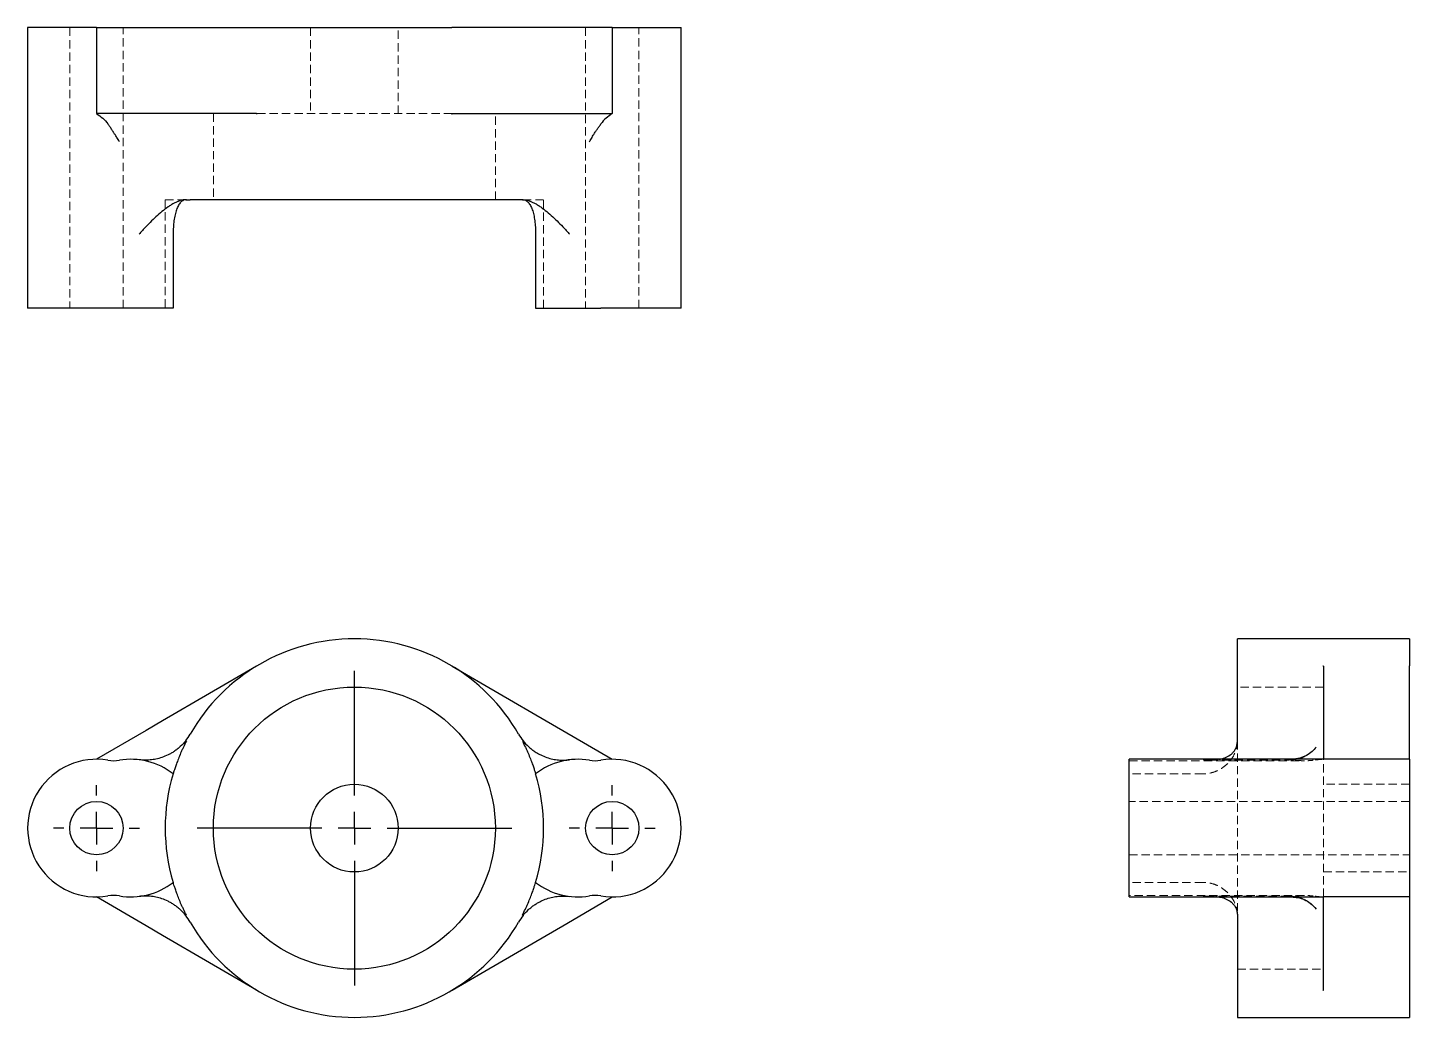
# Model space of a CAD drawing. Header units: millimetres. Extents: x 33 to 244, y 28 to 179.
import ezdxf

# ---------------------------------------------------------------- set-up
doc = ezdxf.new("R2010")
doc.units = ezdxf.units.MM
doc.linetypes.add('HIDDEN', pattern=[1.905, 1.27, -0.635])
doc.layers.add('10', color=7, linetype='Continuous')

# ---------------------------------------------------------------- blocks, each defined once
blk = doc.blocks.new('SW_CENTERMARKSYMBOL_0')
at = {"layer": '10', "color": 0}
for p, q in [((0, 5), (0, 6.58)), ((0, 0), (0, 2.5)), ((-5, 0), (-6.58, 0)), ((0, 0), (-2.5, 0)), ((0, 0), (0, -2.5)), ((0, 0), (2.5, 0)), ((5, 0), (6.58, 0)), ((0, -5), (0, -6.58))]:
    blk.add_line(p, q, dxfattribs=at)
blk = doc.blocks.new('SW_CENTERMARKSYMBOL_1')
at = {"layer": '10', "color": 0}
for p, q in [((0, 5), (0, 24.08)), ((0, 0), (0, 2.5)), ((-5, 0), (-24.08, 0)), ((0, 0), (-2.5, 0)), ((0, 0), (0, -2.5)), ((0, 0), (2.5, 0)), ((5, 0), (24.08, 0)), ((0, -5), (0, -24.08))]:
    blk.add_line(p, q, dxfattribs=at)
blk = doc.blocks.new('SW_CENTERMARKSYMBOL_2')
at = {"layer": '10', "color": 0}
for p, q in [((0, 5), (0, 6.58)), ((0, 0), (0, 2.5)), ((-5, 0), (-6.58, 0)), ((0, 0), (-2.5, 0)), ((0, 0), (0, -2.5)), ((0, 0), (2.5, 0)), ((5, 0), (6.58, 0)), ((0, -5), (0, -6.58))]:
    blk.add_line(p, q, dxfattribs=at)

msp = doc.modelspace()

# ---------------------------------------------------------------- linework, layer by layer
at = {"color": 7, "linetype": 'Continuous', "lineweight": 25}
for p, q in [((33, 179.45), (33, 136.55)), ((43.53, 179.45), (33, 179.45)), ((43.53, 179.45), (43.53, 166.29)), ((43.53, 179.45), (68.07, 179.45)), ((68.07, 179.45), (97.93, 179.45)), ((122.47, 179.45), (97.93, 179.45)), ((122.47, 179.45), (122.47, 166.29)), ((122.47, 179.45), (133, 179.45)), ((133, 136.55), (133, 179.45)), ((51.12, 166.29), (43.53, 166.29)), ((53.63, 166.29), (51.12, 166.29)), ((68.04, 166.29), (53.63, 166.29)), ((97.96, 166.29), (112.37, 166.29)), ((112.37, 166.29), (114.88, 166.29)), ((114.88, 166.29), (122.47, 166.29)), ((57.19, 153.13), (57.87, 153.13)), ((108.13, 153.13), (57.87, 153.13)), ((108.81, 153.13), (108.13, 153.13)), ((55.27, 147.87), (55.27, 136.55)), ((110.73, 147.87), (110.73, 136.55)), ((45.28, 136.55), (33, 136.55)), ((47.04, 136.55), (45.28, 136.55)), ((55.27, 136.55), (47.04, 136.55)), ((110.73, 136.55), (118.96, 136.55)), ((118.96, 136.55), (120.72, 136.55)), ((133, 136.55), (120.72, 136.55)), ((244.45, 85.95), (218.13, 85.95)), ((218.13, 71.37), (218.13, 85.95)), ((244.45, 85.95), (244.45, 81.8)), ((68.04, 81.78), (53.63, 73.41)), ((97.96, 81.78), (112.37, 73.41)), ((231.29, 81.78), (231.29, 73.41)), ((244.45, 67.53), (244.45, 81.8)), ((51.12, 71.94), (43.53, 67.53)), ((53.63, 73.41), (51.12, 71.94)), ((112.37, 73.41), (114.88, 71.94)), ((114.88, 71.94), (122.47, 67.53)), ((231.29, 73.41), (231.29, 71.94)), ((231.29, 71.94), (231.29, 67.53)), ((218.13, 70.37), (218.13, 71.37)), ((231.29, 67.53), (201.55, 67.53)), ((201.55, 46.47), (201.55, 67.53)), ((244.45, 67.53), (231.29, 67.53)), ((244.45, 67.53), (244.45, 46.47)), ((51.12, 42.06), (43.53, 46.47)), ((114.88, 42.06), (122.47, 46.47)), ((201.55, 46.47), (231.29, 46.47)), ((244.45, 46.47), (231.29, 46.47)), ((231.29, 42.06), (231.29, 46.47)), ((244.45, 46.47), (244.45, 32.2)), ((218.13, 43.63), (218.13, 42.63)), ((218.13, 42.63), (218.13, 28.05)), ((53.63, 40.59), (51.12, 42.06)), ((68.04, 32.22), (53.63, 40.59)), ((97.96, 32.22), (112.37, 40.59)), ((112.37, 40.59), (114.88, 42.06)), ((231.29, 40.59), (231.29, 42.06)), ((231.29, 32.22), (231.29, 40.59)), ((244.45, 32.2), (244.45, 28.05)), ((218.13, 28.05), (244.45, 28.05))]:
    msp.add_line(p, q, dxfattribs=at)
at = {"color": 7, "linetype": 'HIDDEN', "lineweight": 18}
for p, q in [((39.45, 179.45), (39.45, 136.55)), ((47.61, 136.55), (47.61, 179.45)), ((76.29, 179.45), (76.29, 166.29)), ((89.71, 166.29), (89.71, 179.45)), ((118.39, 179.45), (118.39, 136.55)), ((126.55, 136.55), (126.55, 179.45)), ((61.42, 166.29), (61.42, 153.13)), ((97.96, 166.29), (68.04, 166.29)), ((104.58, 153.13), (104.58, 166.29)), ((54.05, 153.13), (57.19, 153.13)), ((54.05, 153.13), (54.05, 136.55)), ((108.81, 153.13), (111.95, 153.13)), ((111.95, 136.55), (111.95, 153.13)), ((231.29, 78.58), (218.13, 78.58)), ((218.13, 70.37), (218.13, 70.31)), ((218.13, 70.31), (218.13, 43.69)), ((230.14, 69.32), (230.18, 69.36)), ((201.55, 67.31), (228.42, 67.31)), ((213.89, 67.39), (226.07, 67.39)), ((226.38, 67.52), (226.42, 67.52)), ((228.42, 67.31), (228.42, 67.31)), ((231.29, 46.47), (231.29, 67.53)), ((212.87, 65.3), (201.55, 65.3)), ((244.45, 63.71), (231.29, 63.71)), ((244.45, 61.08), (201.55, 61.08)), ((201.55, 52.92), (244.45, 52.92)), ((212.87, 48.7), (201.55, 48.7)), ((231.29, 50.29), (244.45, 50.29)), ((228.42, 46.69), (201.55, 46.69)), ((226.07, 46.61), (213.89, 46.61)), ((226.38, 46.48), (226.42, 46.48)), ((218.13, 43.63), (218.13, 43.69)), ((218.13, 35.42), (231.29, 35.42))]:
    msp.add_line(p, q, dxfattribs=at)
at = {"color": 7, "linetype": 'Continuous', "lineweight": 25}
for centre, radius in [((83, 57), 21.58), ((83, 57), 6.71), ((43.53, 57), 4.08), ((122.47, 57), 4.08)]:
    msp.add_circle(centre, radius, dxfattribs=at)
for centre, radius, start, end in [((83, 57), 28.95, 29.7577, 150.2423), ((51.02, 75.29), 7.89, 321.469, 330.2423), ((114.98, 75.29), 7.89, 209.7577, 218.531), ((43.53, 57), 10.53, 80.4059, 279.5941), ((46.16, 72.57), 5.26, 260.4059, 279.5941), ((48.79, 57), 10.53, 52.0201, 99.5941), ((117.21, 57), 10.53, 80.4059, 127.9799), ((119.84, 72.57), 5.26, 260.4059, 279.5941), ((122.47, 57), 10.53, 260.4059, 99.5941), ((83, 57), 28.95, 163.3438, 196.6562), ((83, 57), 28.95, 343.3438, 16.6562), ((48.79, 57), 10.53, 260.4059, 307.9799), ((117.21, 57), 10.53, 232.0201, 279.5941), ((46.16, 41.43), 5.26, 80.4059, 99.5941), ((119.84, 41.43), 5.26, 80.4059, 99.5941), ((51.02, 38.71), 7.89, 29.7577, 38.531), ((83, 57), 28.95, 209.7577, 330.2423), ((114.98, 38.71), 7.89, 141.469, 150.2423)]:
    msp.add_arc(centre, radius, start, end, dxfattribs=at)
for points, knots in [([(43.53, 166.29), (43.87, 166.08), (44.19, 165.85), (44.78, 165.32), (45.05, 165.03), (45.28, 164.71)], [0, 0, 0, 0, 0.5, 0.5, 1, 1, 1, 1]), ([(68.07, 166.21), (68.07, 166.22), (68.07, 166.24), (68.07, 166.26), (68.06, 166.28), (68.05, 166.29), (68.04, 166.29), (68.04, 166.29)], [0, 0, 0, 0, 0.314362, 0.610172, 0.816992, 0.95613, 1, 1, 1, 1]), ([(97.93, 166.21), (97.93, 166.22), (97.93, 166.24), (97.94, 166.26), (97.94, 166.28), (97.95, 166.29), (97.96, 166.29), (97.96, 166.29)], [0, 0, 0, 0, 0.323171, 0.610075, 0.816787, 0.917769, 1, 1, 1, 1]), ([(122.47, 166.29), (122.13, 166.08), (121.81, 165.85), (121.22, 165.32), (120.95, 165.03), (120.72, 164.71)], [0, 0, 0, 0, 0.5, 0.5, 1, 1, 1, 1]), ([(47.04, 161.99), (46.97, 162.1), (46.84, 162.32), (46.66, 162.61), (46.51, 162.86), (46.38, 163.07), (46.26, 163.25), (46.09, 163.52), (45.86, 163.88), (45.57, 164.31), (45.37, 164.58), (45.28, 164.71)], [0, 0, 0, 0, 0.1224835, 0.2294267, 0.3208301, 0.3966945, 0.4570214, 0.5187317, 0.6908522, 0.8512466, 1, 1, 1, 1]), ([(118.96, 161.99), (119.03, 162.1), (119.17, 162.33), (119.37, 162.66), (119.59, 163.03), (119.84, 163.43), (120.13, 163.87), (120.42, 164.3), (120.62, 164.57), (120.72, 164.71)], [0, 0, 0, 0, 0.124204, 0.242841, 0.356402, 0.522397, 0.684164, 0.842949, 1, 1, 1, 1]), ([(57.19, 153.13), (56.93, 153.13), (56.65, 153.08), (56.21, 152.95), (56.05, 152.89), (55.74, 152.76), (55.59, 152.69), (55.28, 152.52), (55.12, 152.43), (54.8, 152.24), (54.64, 152.13), (54.17, 151.8), (53.86, 151.57), (53.24, 151.06), (52.94, 150.79), (52.34, 150.24), (52.05, 149.95), (51.47, 149.37), (51.18, 149.07), (50.76, 148.62), (50.62, 148.47), (50.34, 148.17), (50.2, 148.02), (50.06, 147.87)], [0, 0, 0, 0, 0.125, 0.125, 0.1875, 0.1875, 0.25, 0.25, 0.3125, 0.3125, 0.375, 0.375, 0.5, 0.5, 0.625, 0.625, 0.75, 0.75, 0.875, 0.875, 0.9375, 0.9375, 1, 1, 1, 1]), ([(57.29, 153.13), (57.13, 153.13), (56.98, 153.1), (56.76, 153), (56.69, 152.95), (56.55, 152.85), (56.48, 152.8), (56.29, 152.6), (56.17, 152.44), (55.96, 152.06), (55.86, 151.84), (55.69, 151.36), (55.62, 151.09), (55.52, 150.67), (55.49, 150.52), (55.44, 150.21), (55.42, 150.06), (55.35, 149.59), (55.32, 149.26), (55.28, 148.57), (55.27, 148.22), (55.27, 147.87)], [0, 0, 0, 0, 0.125, 0.125, 0.1875, 0.1875, 0.25, 0.25, 0.375, 0.375, 0.5, 0.5, 0.625, 0.625, 0.6875, 0.6875, 0.75, 0.75, 0.875, 0.875, 1, 1, 1, 1]), ([(108.71, 153.13), (108.87, 153.13), (109.02, 153.1), (109.24, 153), (109.31, 152.95), (109.45, 152.85), (109.52, 152.8), (109.71, 152.6), (109.83, 152.44), (110.04, 152.06), (110.14, 151.84), (110.31, 151.36), (110.38, 151.09), (110.48, 150.67), (110.51, 150.52), (110.56, 150.21), (110.58, 150.06), (110.65, 149.59), (110.68, 149.26), (110.72, 148.57), (110.73, 148.22), (110.73, 147.87)], [0, 0, 0, 0, 0.125, 0.125, 0.1875, 0.1875, 0.25, 0.25, 0.375, 0.375, 0.5, 0.5, 0.625, 0.625, 0.6875, 0.6875, 0.75, 0.75, 0.875, 0.875, 1, 1, 1, 1]), ([(108.81, 153.13), (109.07, 153.13), (109.35, 153.08), (109.79, 152.95), (109.95, 152.89), (110.26, 152.76), (110.41, 152.69), (110.72, 152.52), (110.88, 152.43), (111.2, 152.24), (111.36, 152.13), (111.83, 151.8), (112.14, 151.57), (112.76, 151.06), (113.06, 150.79), (113.66, 150.24), (113.95, 149.95), (114.53, 149.37), (114.82, 149.07), (115.24, 148.62), (115.38, 148.47), (115.66, 148.17), (115.8, 148.02), (115.94, 147.87)], [0, 0, 0, 0, 0.125, 0.125, 0.1875, 0.1875, 0.25, 0.25, 0.3125, 0.3125, 0.375, 0.375, 0.5, 0.5, 0.625, 0.625, 0.75, 0.75, 0.875, 0.875, 0.9375, 0.9375, 1, 1, 1, 1]), ([(68.07, 81.8), (68.07, 81.8), (68.07, 81.8), (68.07, 81.8), (68.06, 81.79), (68.05, 81.79), (68.04, 81.78), (68.04, 81.78)], [0, 0, 0, 0, 0.314362, 0.610172, 0.816992, 0.95613, 1, 1, 1, 1]), ([(97.93, 81.8), (97.93, 81.8), (97.93, 81.8), (97.94, 81.8), (97.94, 81.79), (97.95, 81.79), (97.96, 81.78), (97.96, 81.78)], [0, 0, 0, 0, 0.323171, 0.610075, 0.816787, 0.917769, 1, 1, 1, 1]), ([(231.21, 81.8), (231.22, 81.8), (231.24, 81.8), (231.26, 81.8), (231.28, 81.79), (231.29, 81.79), (231.29, 81.78), (231.29, 81.78)], [0, 0, 0, 0, 0.323171, 0.610075, 0.816787, 0.917769, 1, 1, 1, 1]), ([(57.19, 70.37), (56.93, 70.04), (56.65, 69.74), (56.21, 69.34), (56.05, 69.2), (55.74, 68.96), (55.59, 68.85), (55.28, 68.64), (55.12, 68.54), (54.8, 68.35), (54.64, 68.27), (54.17, 68.04), (53.86, 67.91), (53.24, 67.71), (52.94, 67.62), (52.34, 67.5), (52.05, 67.45), (51.47, 67.4), (51.18, 67.39), (50.76, 67.39), (50.62, 67.4), (50.34, 67.42), (50.2, 67.43), (50.06, 67.45)], [0, 0, 0, 0, 0.125, 0.125, 0.1875, 0.1875, 0.25, 0.25, 0.3125, 0.3125, 0.375, 0.375, 0.5, 0.5, 0.625, 0.625, 0.75, 0.75, 0.875, 0.875, 0.9375, 0.9375, 1, 1, 1, 1]), ([(57.29, 70.31), (57.13, 69.99), (56.98, 69.68), (56.76, 69.22), (56.69, 69.07), (56.55, 68.76), (56.48, 68.61), (56.29, 68.17), (56.17, 67.88), (55.96, 67.34), (55.86, 67.08), (55.69, 66.61), (55.62, 66.4), (55.52, 66.11), (55.49, 66.02), (55.44, 65.86), (55.42, 65.78), (55.35, 65.58), (55.32, 65.48), (55.28, 65.33), (55.27, 65.3), (55.27, 65.3)], [0, 0, 0, 0, 0.125, 0.125, 0.1875, 0.1875, 0.25, 0.25, 0.375, 0.375, 0.5, 0.5, 0.625, 0.625, 0.6875, 0.6875, 0.75, 0.75, 0.875, 0.875, 1, 1, 1, 1]), ([(108.71, 70.31), (108.87, 69.99), (109.02, 69.68), (109.24, 69.22), (109.31, 69.07), (109.45, 68.76), (109.52, 68.61), (109.71, 68.17), (109.83, 67.88), (110.04, 67.34), (110.14, 67.08), (110.31, 66.61), (110.38, 66.4), (110.48, 66.11), (110.51, 66.02), (110.56, 65.86), (110.58, 65.78), (110.65, 65.58), (110.68, 65.48), (110.72, 65.33), (110.73, 65.3), (110.73, 65.3)], [0, 0, 0, 0, 0.125, 0.125, 0.1875, 0.1875, 0.25, 0.25, 0.375, 0.375, 0.5, 0.5, 0.625, 0.625, 0.6875, 0.6875, 0.75, 0.75, 0.875, 0.875, 1, 1, 1, 1]), ([(108.81, 70.37), (109.07, 70.04), (109.35, 69.74), (109.79, 69.34), (109.95, 69.2), (110.26, 68.96), (110.41, 68.85), (110.72, 68.64), (110.88, 68.54), (111.2, 68.35), (111.36, 68.27), (111.83, 68.04), (112.14, 67.91), (112.76, 67.71), (113.06, 67.62), (113.66, 67.5), (113.95, 67.45), (114.53, 67.4), (114.82, 67.39), (115.24, 67.39), (115.38, 67.4), (115.66, 67.42), (115.8, 67.43), (115.94, 67.45)], [0, 0, 0, 0, 0.125, 0.125, 0.1875, 0.1875, 0.25, 0.25, 0.3125, 0.3125, 0.375, 0.375, 0.5, 0.5, 0.625, 0.625, 0.75, 0.75, 0.875, 0.875, 0.9375, 0.9375, 1, 1, 1, 1]), ([(215.22, 67.53), (215.34, 67.54), (215.77, 67.59), (216.45, 67.84), (217.13, 68.23), (217.6, 68.7), (217.89, 69.17), (218.09, 69.72), (218.12, 70.15), (218.13, 70.37)], [0, 0, 0, 0, 0.071865, 0.2794, 0.491615, 0.617009, 0.744858, 0.870399, 1, 1, 1, 1]), ([(230.19, 69.38), (229.99, 69.15), (229.57, 68.68), (228.72, 68.08), (227.65, 67.63), (226.84, 67.56), (226.42, 67.53)], [0, 0, 0, 0, 0.217028, 0.455744, 0.716303, 1, 1, 1, 1]), ([(57.29, 43.69), (57.13, 44.01), (56.98, 44.32), (56.76, 44.78), (56.69, 44.93), (56.55, 45.24), (56.48, 45.39), (56.29, 45.83), (56.17, 46.12), (55.96, 46.66), (55.86, 46.92), (55.69, 47.39), (55.62, 47.6), (55.52, 47.89), (55.49, 47.98), (55.44, 48.14), (55.42, 48.22), (55.35, 48.42), (55.32, 48.52), (55.28, 48.67), (55.27, 48.7), (55.27, 48.7)], [0, 0, 0, 0, 0.125, 0.125, 0.1875, 0.1875, 0.25, 0.25, 0.375, 0.375, 0.5, 0.5, 0.625, 0.625, 0.6875, 0.6875, 0.75, 0.75, 0.875, 0.875, 1, 1, 1, 1]), ([(108.71, 43.69), (108.87, 44.01), (109.02, 44.32), (109.24, 44.78), (109.31, 44.93), (109.45, 45.24), (109.52, 45.39), (109.71, 45.83), (109.83, 46.12), (110.04, 46.66), (110.14, 46.92), (110.31, 47.39), (110.38, 47.6), (110.48, 47.89), (110.51, 47.98), (110.56, 48.14), (110.58, 48.22), (110.65, 48.42), (110.68, 48.52), (110.72, 48.67), (110.73, 48.7), (110.73, 48.7)], [0, 0, 0, 0, 0.125, 0.125, 0.1875, 0.1875, 0.25, 0.25, 0.375, 0.375, 0.5, 0.5, 0.625, 0.625, 0.6875, 0.6875, 0.75, 0.75, 0.875, 0.875, 1, 1, 1, 1]), ([(57.19, 43.63), (56.93, 43.96), (56.65, 44.26), (56.21, 44.66), (56.05, 44.8), (55.74, 45.04), (55.59, 45.15), (55.28, 45.36), (55.12, 45.46), (54.8, 45.65), (54.64, 45.73), (54.17, 45.96), (53.86, 46.09), (53.24, 46.29), (52.94, 46.38), (52.34, 46.5), (52.05, 46.55), (51.47, 46.6), (51.18, 46.61), (50.76, 46.61), (50.62, 46.6), (50.34, 46.58), (50.2, 46.57), (50.06, 46.55)], [0, 0, 0, 0, 0.125, 0.125, 0.1875, 0.1875, 0.25, 0.25, 0.3125, 0.3125, 0.375, 0.375, 0.5, 0.5, 0.625, 0.625, 0.75, 0.75, 0.875, 0.875, 0.9375, 0.9375, 1, 1, 1, 1]), ([(108.81, 43.63), (109.07, 43.96), (109.35, 44.26), (109.79, 44.66), (109.95, 44.8), (110.26, 45.04), (110.41, 45.15), (110.72, 45.36), (110.88, 45.46), (111.2, 45.65), (111.36, 45.73), (111.83, 45.96), (112.14, 46.09), (112.76, 46.29), (113.06, 46.38), (113.66, 46.5), (113.95, 46.55), (114.53, 46.6), (114.82, 46.61), (115.24, 46.61), (115.38, 46.6), (115.66, 46.58), (115.8, 46.57), (115.94, 46.55)], [0, 0, 0, 0, 0.125, 0.125, 0.1875, 0.1875, 0.25, 0.25, 0.3125, 0.3125, 0.375, 0.375, 0.5, 0.5, 0.625, 0.625, 0.75, 0.75, 0.875, 0.875, 0.9375, 0.9375, 1, 1, 1, 1]), ([(215.22, 46.47), (215.34, 46.46), (215.77, 46.41), (216.45, 46.16), (217.13, 45.77), (217.6, 45.3), (217.89, 44.83), (218.09, 44.28), (218.12, 43.85), (218.13, 43.63)], [0, 0, 0, 0, 0.071865, 0.2794, 0.491615, 0.617009, 0.744858, 0.870399, 1, 1, 1, 1]), ([(226.42, 46.47), (226.74, 46.45), (227.41, 46.41), (228.39, 46.08), (229.37, 45.51), (229.91, 44.93), (230.19, 44.62)], [0, 0, 0, 0, 0.218091, 0.452919, 0.711131, 1, 1, 1, 1]), ([(68.07, 32.2), (68.07, 32.2), (68.07, 32.2), (68.06, 32.2), (68.06, 32.21), (68.05, 32.21), (68.04, 32.22), (68.04, 32.22)], [0, 0, 0, 0, 0.323171, 0.610075, 0.816787, 0.917769, 1, 1, 1, 1]), ([(97.93, 32.2), (97.93, 32.2), (97.93, 32.2), (97.93, 32.2), (97.94, 32.21), (97.95, 32.21), (97.96, 32.22), (97.96, 32.22)], [0, 0, 0, 0, 0.314362, 0.610172, 0.816992, 0.95613, 1, 1, 1, 1]), ([(231.21, 32.2), (231.22, 32.2), (231.24, 32.2), (231.26, 32.2), (231.28, 32.21), (231.29, 32.21), (231.29, 32.22), (231.29, 32.22)], [0, 0, 0, 0, 0.314362, 0.610172, 0.816992, 0.95613, 1, 1, 1, 1])]:
    msp.add_open_spline(points, degree=3, knots=knots, dxfattribs=at)
at = {"color": 7, "linetype": 'HIDDEN', "lineweight": 18}
for points, knots in [([(218.13, 70.31), (218.13, 69.99), (218.1, 69.68), (218, 69.22), (217.95, 69.07), (217.85, 68.76), (217.8, 68.61), (217.6, 68.17), (217.44, 67.88), (217.06, 67.34), (216.84, 67.08), (216.36, 66.61), (216.09, 66.4), (215.67, 66.11), (215.52, 66.02), (215.21, 65.86), (215.06, 65.78), (214.59, 65.58), (214.26, 65.48), (213.57, 65.33), (213.22, 65.3), (212.87, 65.3)], [0, 0, 0, 0, 0.125, 0.125, 0.1875, 0.1875, 0.25, 0.25, 0.375, 0.375, 0.5, 0.5, 0.625, 0.625, 0.6875, 0.6875, 0.75, 0.75, 0.875, 0.875, 1, 1, 1, 1]), ([(226.06, 67.42), (226.45, 67.44), (227.24, 67.49), (228.13, 67.76), (228.55, 68.04), (228.65, 68.1)], [0, 0, 0, 0, 0.444595, 0.881202, 1, 1, 1, 1]), ([(212.87, 67.45), (212.87, 67.45), (213.33, 67.4), (214.15, 67.35), (214.9, 67.47), (215.22, 67.53)], [0, 0, 0, 0, 0.0071549, 0.5715342, 1, 1, 1, 1]), ([(226.06, 67.43), (226.06, 67.41), (226.06, 67.38), (226.07, 67.39), (226.07, 67.39)], [0, 0, 0, 0, 0.99011, 1, 1, 1, 1]), ([(226.99, 67.38), (227.1, 67.37), (227.33, 67.35), (227.66, 67.33), (228.03, 67.31), (228.43, 67.3), (228.87, 67.31), (229.3, 67.33), (229.57, 67.36), (229.71, 67.38)], [0, 0, 0, 0, 0.124204, 0.242841, 0.356402, 0.522397, 0.684164, 0.842949, 1, 1, 1, 1]), ([(231.29, 67.53), (231.08, 67.53), (230.85, 67.51), (230.32, 67.46), (230.03, 67.42), (229.71, 67.38)], [0, 0, 0, 0, 0.5, 0.5, 1, 1, 1, 1]), ([(218.13, 43.69), (218.13, 44.01), (218.1, 44.32), (218, 44.78), (217.95, 44.93), (217.85, 45.24), (217.8, 45.39), (217.6, 45.83), (217.44, 46.12), (217.06, 46.66), (216.84, 46.92), (216.36, 47.39), (216.09, 47.6), (215.67, 47.89), (215.52, 47.98), (215.21, 48.14), (215.06, 48.22), (214.59, 48.42), (214.26, 48.52), (213.57, 48.67), (213.22, 48.7), (212.87, 48.7)], [0, 0, 0, 0, 0.125, 0.125, 0.1875, 0.1875, 0.25, 0.25, 0.375, 0.375, 0.5, 0.5, 0.625, 0.625, 0.6875, 0.6875, 0.75, 0.75, 0.875, 0.875, 1, 1, 1, 1]), ([(212.87, 46.55), (212.87, 46.55), (213.33, 46.6), (214.15, 46.65), (214.9, 46.53), (215.22, 46.47)], [0, 0, 0, 0, 0.0071549, 0.5715342, 1, 1, 1, 1]), ([(226.06, 46.57), (226.06, 46.59), (226.06, 46.62), (226.07, 46.61), (226.07, 46.61)], [0, 0, 0, 0, 0.990053, 1, 1, 1, 1]), ([(230.18, 44.64), (229.92, 44.92), (229.39, 45.51), (228.38, 46.12), (227.25, 46.52), (226.46, 46.56), (226.06, 46.58)], [0, 0, 0, 0, 0.2414184, 0.4886306, 0.7419975, 1, 1, 1, 1]), ([(226.99, 46.62), (227.1, 46.63), (227.32, 46.65), (227.61, 46.67), (227.86, 46.68), (228.07, 46.69), (228.25, 46.69), (228.52, 46.7), (228.88, 46.69), (229.31, 46.66), (229.58, 46.64), (229.71, 46.62)], [0, 0, 0, 0, 0.1224835, 0.2294267, 0.3208301, 0.3966945, 0.4570214, 0.5187317, 0.6908522, 0.8512466, 1, 1, 1, 1]), ([(231.29, 46.47), (231.08, 46.47), (230.85, 46.49), (230.32, 46.54), (230.03, 46.58), (229.71, 46.62)], [0, 0, 0, 0, 0.5, 0.5, 1, 1, 1, 1])]:
    msp.add_open_spline(points, degree=3, knots=knots, dxfattribs=at)

# ---------------------------------------------------------------- block references
at = {"layer": '10'}
for name, p in [('SW_CENTERMARKSYMBOL_1', (83, 57)), ('SW_CENTERMARKSYMBOL_0', (43.53, 57)), ('SW_CENTERMARKSYMBOL_2', (122.47, 57))]:
    msp.add_blockref(name, p, dxfattribs=at)

doc.saveas('drawing.dxf')
